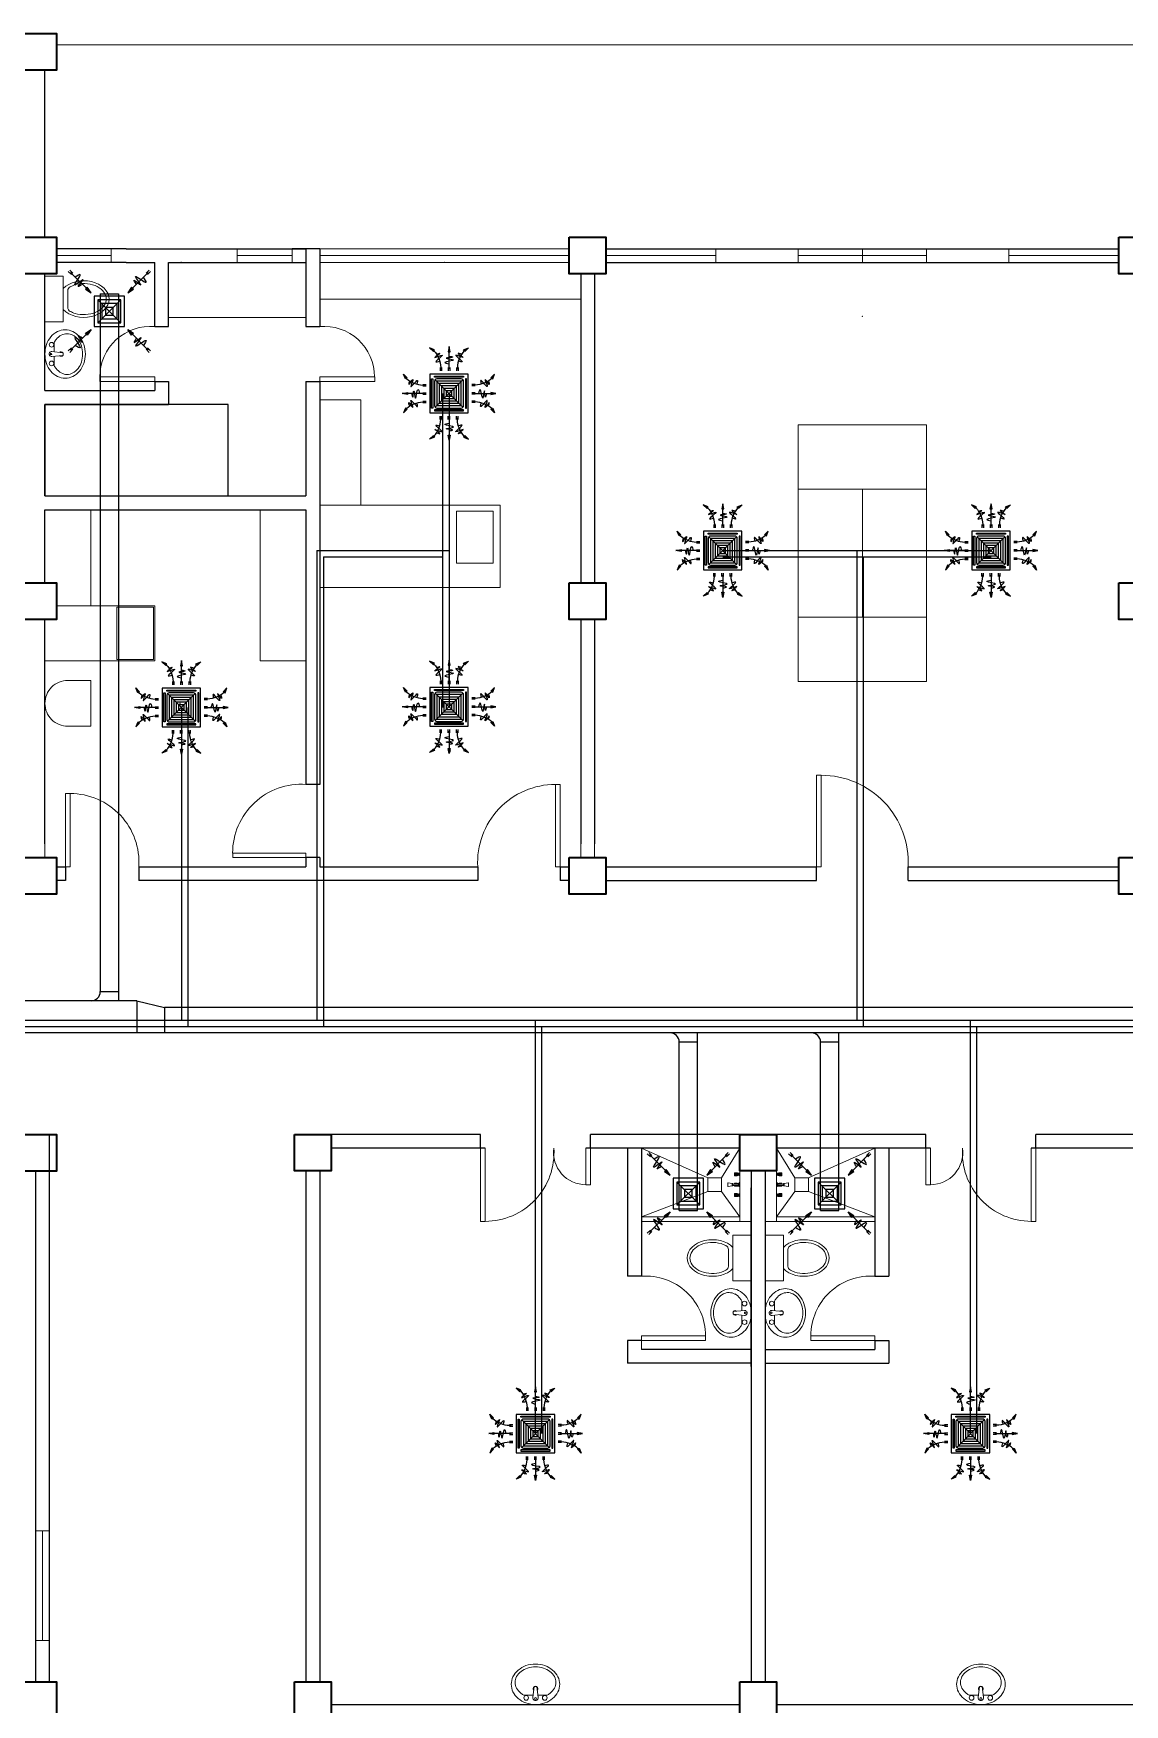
# Model space of a CAD drawing. Header units: millimetres. Extents: x 103 to 228, y 86 to 129.
# Drawn here: x 129.27 to 141.19, y 109.16 to 127.41 of the extents above; entities that cross this region are included whole.
import ezdxf

# ---------------------------------------------------------------- set-up
doc = ezdxf.new("R2010")
doc.units = ezdxf.units.MM
for name, color, linetype in [('AIR', 7, 'Continuous'), ('AIR-00', 8, 'Continuous'), ('AIR-01', 105, 'Continuous'), ('AIR-02', 2, 'Continuous'), ('AIR-03', 30, 'Continuous'), ('AIR-04', 40, 'Continuous'), ('exhaust', 130, 'Continuous'), ('fcu line', 3, 'Continuous'), ('fcu return', 240, 'Continuous')]:
    doc.layers.add(name, color=color, linetype=linetype)

# ---------------------------------------------------------------- blocks, each defined once
blk = doc.blocks.new('FCU-13000P (CASSETTE SPLIT)')
at = {"layer": 'AIR-00', "ltscale": 3}
for p, q in [((0, 0.523), (0, 1)), ((-0.193, 0.558), (-0.193, 0.487)), ((-0.162, 0.558), (-0.162, 0.487)), ((-0.016, 0.558), (-0.016, 0.487)), ((0.016, 0.558), (0.016, 0.487)), ((0.162, 0.558), (0.162, 0.487)), ((0.193, 0.558), (0.193, 0.487)), ((-0.523, 0), (-1, 0)), ((-0.558, 0.193), (-0.487, 0.193)), ((-0.558, 0.162), (-0.487, 0.162)), ((-0.558, 0.016), (-0.487, 0.016)), ((0.558, 0.193), (0.487, 0.193)), ((0.558, 0.162), (0.487, 0.162)), ((0.558, 0.016), (0.487, 0.016)), ((0.523, 0), (1, 0)), ((-0.558, -0.016), (-0.487, -0.016)), ((-0.558, -0.162), (-0.487, -0.162)), ((-0.558, -0.193), (-0.487, -0.193)), ((0.558, -0.016), (0.487, -0.016)), ((0.558, -0.162), (0.487, -0.162)), ((0.558, -0.193), (0.487, -0.193)), ((-0.193, -0.558), (-0.193, -0.487)), ((-0.162, -0.558), (-0.162, -0.487)), ((-0.016, -0.558), (-0.016, -0.487)), ((0, -0.523), (0, -1)), ((0.016, -0.558), (0.016, -0.487)), ((0.162, -0.558), (0.162, -0.487)), ((0.193, -0.558), (0.193, -0.487))]:
    blk.add_line(p, q, dxfattribs=at)
at = {"layer": 'AIR-00'}
for p, q in [((0.295, -0.295), (-0.295, 0.295)), ((0.295, 0.295), (-0.295, -0.295))]:
    blk.add_line(p, q, dxfattribs=at)
at = {"layer": 'AIR-00', "ltscale": 3}
for points in [[(-0.335, 0.895), (-0.311, 0.932), (-0.416, 0.973)], [(-0.022, 0.89), (0.022, 0.89), (0, 1)], [(0.335, 0.895), (0.311, 0.932), (0.416, 0.973)], [(-0.895, 0.335), (-0.932, 0.311), (-0.973, 0.416)], [(0.895, 0.335), (0.932, 0.311), (0.973, 0.416)], [(-0.89, 0.022), (-0.89, -0.022), (-1, 0)], [(0.89, 0.022), (0.89, -0.022), (1, 0)], [(-0.895, -0.335), (-0.932, -0.311), (-0.973, -0.416)], [(0.895, -0.335), (0.932, -0.311), (0.973, -0.416)], [(-0.335, -0.895), (-0.311, -0.932), (-0.416, -0.973)], [(-0.022, -0.89), (0.022, -0.89), (0, -1)], [(0.335, -0.895), (0.311, -0.932), (0.416, -0.973)]]:
    blk.add_lwpolyline(points, close=True, dxfattribs=at)
at = {"layer": 'AIR-00'}
for points in [[(-0.323, 0.914, -0.171809), (-0.178, 0.558), (-0.178, 0.522)], [(0.323, 0.914, 0.171809), (0.178, 0.558), (0.178, 0.522)], [(-0.914, 0.323, 0.171809), (-0.558, 0.178), (-0.522, 0.178)], [(0.914, 0.323, -0.171809), (0.558, 0.178), (0.522, 0.178)], [(-0.914, -0.323, -0.171809), (-0.558, -0.178), (-0.522, -0.178)], [(0.914, -0.323, 0.171809), (0.558, -0.178), (0.522, -0.178)], [(-0.323, -0.914, 0.171809), (-0.178, -0.558), (-0.178, -0.522)], [(0.323, -0.914, -0.171809), (0.178, -0.558), (0.178, -0.522)]]:
    blk.add_lwpolyline(points, format="xyb", dxfattribs=at)
for points in [[(-0.26, -0.26), (0.26, -0.26), (0.26, 0.26), (-0.26, 0.26)], [(-0.21, -0.21), (0.21, -0.21), (0.21, 0.21), (-0.21, 0.21)], [(-0.16, -0.16), (0.16, -0.16), (0.16, 0.16), (-0.16, 0.16)], [(-0.11, -0.11), (0.11, -0.11), (0.11, 0.11), (-0.11, 0.11)], [(-0.06, -0.06), (0.06, -0.06), (0.06, 0.06), (-0.06, 0.06)]]:
    blk.add_lwpolyline(points, close=True, dxfattribs=at)
at = {"layer": 'AIR-00', "ltscale": 3}
for points in [[(-0.268, 0.84), (-0.231, 0.852), (-0.134, 0.882), (-0.422, 0.704), (0.005, 0.903), (-0.358, 0.645), (-0.239, 0.678), (-0.199, 0.69)], [(0.268, 0.84), (0.231, 0.852), (0.134, 0.882), (0.422, 0.704), (-0.005, 0.903), (0.358, 0.645), (0.239, 0.678), (0.199, 0.69)], [(-0.84, 0.268), (-0.852, 0.231), (-0.882, 0.134), (-0.704, 0.422), (-0.903, -0.005), (-0.645, 0.358), (-0.678, 0.239), (-0.69, 0.199)], [(0.84, 0.268), (0.852, 0.231), (0.882, 0.134), (0.704, 0.422), (0.903, -0.005), (0.645, 0.358), (0.678, 0.239), (0.69, 0.199)], [(-0.84, -0.268), (-0.852, -0.231), (-0.882, -0.134), (-0.704, -0.422), (-0.903, 0.005), (-0.645, -0.358), (-0.678, -0.239), (-0.69, -0.199)], [(0.84, -0.268), (0.852, -0.231), (0.882, -0.134), (0.704, -0.422), (0.903, 0.005), (0.645, -0.358), (0.678, -0.239), (0.69, -0.199)], [(-0.268, -0.84), (-0.231, -0.852), (-0.134, -0.882), (-0.422, -0.704), (0.005, -0.903), (-0.358, -0.645), (-0.239, -0.678), (-0.199, -0.69)], [(0.268, -0.84), (0.231, -0.852), (0.134, -0.882), (0.422, -0.704), (-0.005, -0.903), (0.358, -0.645), (0.239, -0.678), (0.199, -0.69)]]:
    blk.add_open_spline(points, degree=3, knots=[0.0032834, 0.0032834, 0.0032834, 0.0032834, 0.0712567, 0.1924075, 0.3347111, 0.5062145, 0.5813292, 0.5813292, 0.5813292, 0.5813292], dxfattribs=at)
for points in [[(0, 0.8), (0.077, 0.776), (-0.058, 0.755), (0.098, 0.718), (-0.087, 0.663), (0, 0.631)], [(-0.8, 0), (-0.776, -0.077), (-0.755, 0.058), (-0.718, -0.098), (-0.663, 0.087), (-0.631, 0)], [(0.8, 0), (0.776, -0.077), (0.755, 0.058), (0.718, -0.098), (0.663, 0.087), (0.631, 0)], [(0, -0.8), (0.077, -0.776), (-0.058, -0.755), (0.098, -0.718), (-0.087, -0.663), (0, -0.631)]]:
    blk.add_spline(points, degree=3, dxfattribs=at)
for points in [[(-0.416, 0.973), (-0.335, 0.895), (-0.311, 0.932)], [(0, 1), (-0.022, 0.89), (0.022, 0.89)], [(0.416, 0.973), (0.335, 0.895), (0.311, 0.932)], [(-0.973, 0.416), (-0.895, 0.335), (-0.932, 0.311)], [(0.973, 0.416), (0.895, 0.335), (0.932, 0.311)], [(-1, 0), (-0.89, 0.022), (-0.89, -0.022)], [(1, 0), (0.89, 0.022), (0.89, -0.022)], [(-0.973, -0.416), (-0.895, -0.335), (-0.932, -0.311)], [(0.973, -0.416), (0.895, -0.335), (0.932, -0.311)], [(-0.416, -0.973), (-0.335, -0.895), (-0.311, -0.932)], [(0, -1), (-0.022, -0.89), (0.022, -0.89)], [(0.416, -0.973), (0.335, -0.895), (0.311, -0.932)]]:
    blk.add_solid(points, dxfattribs=at)
at = {"layer": 'AIR-01'}
for points in [[(-0.31, 0.372), (0.31, 0.372), (0.31, 0.348), (-0.31, 0.348)], [(-0.373, 0.31), (-0.348, 0.31), (-0.348, -0.31), (-0.373, -0.31)], [(0.372, 0.31), (0.348, 0.31), (0.348, -0.31), (0.372, -0.31)], [(-0.31, -0.373), (0.31, -0.373), (0.31, -0.348), (-0.31, -0.348)]]:
    blk.add_lwpolyline(points, close=True, dxfattribs=at)
at = {"layer": 'AIR-02'}
blk.add_lwpolyline([(-0.26, -0.31), (0.26, -0.31, 0.414214), (0.31, -0.26), (0.31, 0.26, 0.414214), (0.26, 0.31), (-0.26, 0.31, 0.414214), (-0.31, 0.26), (-0.31, -0.26, 0.414214)], format="xyb", close=True, dxfattribs=at)
at = {"layer": 'AIR-04'}
blk.add_lwpolyline([(-0.41, -0.41), (0.41, -0.41), (0.41, 0.41), (-0.41, 0.41)], close=True, dxfattribs=at)
blk = doc.blocks.new('GRILL-C-IN')
at = {"layer": 'AIR-00', "ltscale": 3}
for p, q in [((-0.623, 0.601), (-0.674, 0.651)), ((-0.601, 0.623), (-0.651, 0.674)), ((-0.637, 0.637), (-0.3, 0.3)), ((0.637, 0.637), (0.3, 0.3)), ((0.601, 0.623), (0.651, 0.674)), ((0.623, 0.601), (0.674, 0.651)), ((-0.637, -0.637), (-0.3, -0.3)), ((0.637, -0.637), (0.3, -0.3)), ((-0.623, -0.601), (-0.674, -0.651)), ((-0.601, -0.623), (-0.651, -0.674)), ((0.601, -0.623), (0.651, -0.674)), ((0.623, -0.601), (0.674, -0.651))]:
    blk.add_line(p, q, dxfattribs=at)
at = {"layer": 'AIR-00', "color": 50}
for p, q in [((-0.188, 0.187), (0.187, -0.188)), ((0.187, 0.187), (-0.188, -0.188))]:
    blk.add_line(p, q, dxfattribs=at)
at = {"layer": 'AIR-00', "ltscale": 3}
for points in [[(-0.362, 0.393), (-0.393, 0.362), (-0.3, 0.3)], [(0.393, 0.362), (0.362, 0.393), (0.3, 0.3)], [(-0.362, -0.393), (-0.393, -0.362), (-0.3, -0.3)], [(0.393, -0.362), (0.362, -0.393), (0.3, -0.3)]]:
    blk.add_lwpolyline(points, close=True, dxfattribs=at)
at = {"layer": 'AIR-00', "color": 50}
for points in [[(-0.188, -0.188), (0.187, -0.188), (0.187, 0.187), (-0.188, 0.187)], [(-0.125, -0.125), (0.125, -0.125), (0.125, 0.125), (-0.125, 0.125)], [(-0.062, -0.062), (0.062, -0.062), (0.062, 0.062), (-0.062, 0.062)]]:
    blk.add_lwpolyline(points, close=True, dxfattribs=at)
at = {"layer": 'AIR-00', "ltscale": 3}
for points in [[(-0.441, 0.441), (-0.512, 0.404), (-0.432, 0.514), (-0.568, 0.43), (-0.477, 0.6), (-0.561, 0.561)], [(0.441, 0.441), (0.404, 0.512), (0.514, 0.432), (0.43, 0.568), (0.6, 0.477), (0.561, 0.561)], [(-0.441, -0.441), (-0.512, -0.404), (-0.432, -0.514), (-0.568, -0.43), (-0.477, -0.6), (-0.561, -0.561)], [(0.441, -0.441), (0.404, -0.512), (0.514, -0.432), (0.43, -0.568), (0.6, -0.477), (0.561, -0.561)]]:
    blk.add_spline(points, degree=3, dxfattribs=at)
for points in [[(-0.3, 0.3), (-0.362, 0.393), (-0.393, 0.362)], [(0.3, 0.3), (0.393, 0.362), (0.362, 0.393)], [(-0.3, -0.3), (-0.362, -0.393), (-0.393, -0.362)], [(0.3, -0.3), (0.393, -0.362), (0.362, -0.393)]]:
    blk.add_solid(points, dxfattribs=at)
at = {"layer": 'AIR-03', "color": 6}
blk.add_lwpolyline([(-0.25, -0.25), (0.25, -0.25), (0.25, 0.25), (-0.25, 0.25)], close=True, dxfattribs=at)

msp = doc.modelspace()

# ---------------------------------------------------------------- linework, layer by layer
at = {"color": 8, "lineweight": 9}
for p, q in [((144.85, 127.283), (129.525, 127.283)), ((129.525, 125.058), (129.525, 125.058)), ((129.525, 125.058), (130.125, 125.058)), ((130.125, 125.058), (130.125, 124.908)), ((131.5, 124.908), (131.5, 125.058)), ((132.1, 125.058), (132.1, 124.908)), ((133.162, 125.058), (132.4, 125.058)), ((134.362, 125.058), (133.162, 125.058)), ((134.362, 125.058), (135.125, 125.058)), ((135.525, 125.058), (135.525, 125.058)), ((136.725, 125.058), (136.725, 124.908)), ((137.625, 124.908), (137.625, 125.058)), ((138.325, 125.058), (138.325, 124.908)), ((138.325, 125.058), (139.025, 125.058)), ((139.025, 125.058), (139.025, 124.908)), ((139.925, 125.058), (139.925, 124.908)), ((130.125, 124.983), (129.525, 124.985)), ((131.5, 124.983), (132.1, 124.983)), ((132.1, 124.908), (131.5, 124.908)), ((135.125, 124.985), (132.4, 124.985)), ((133.162, 124.908), (132.4, 124.908)), ((134.362, 124.908), (133.162, 124.908)), ((134.362, 124.908), (135.125, 124.908)), ((136.725, 124.983), (135.525, 124.985)), ((139.025, 124.983), (137.625, 124.983)), ((138.325, 124.908), (137.625, 124.908)), ((139.925, 124.983), (141.125, 124.983)), ((129.6, 124.758), (129.4, 124.758)), ((129.4, 124.758), (129.4, 124.258)), ((129.6, 124.258), (129.6, 124.758)), ((129.65, 124.417), (129.65, 124.598)), ((132.25, 124.308), (130.75, 124.308)), ((129.4, 124.258), (129.6, 124.258)), ((129.597, 123.922), (129.476, 123.936)), ((129.597, 123.893), (129.476, 123.88)), ((129.525, 121.158), (130.6, 121.158)), ((129.4, 118.558), (129.4, 118.41)), ((135.25, 118.41), (135.25, 118.558)), ((135.4, 118.41), (135.4, 118.558)), ((129.525, 118.308), (129.525, 118.308)), ((135.525, 118.308), (135.525, 118.308)), ((129.525, 118.158), (129.525, 118.158)), ((135.525, 118.158), (135.525, 118.158)), ((136.987, 115.236), (135.912, 115.236)), ((136.987, 115.236), (136.987, 114.436)), ((137.387, 115.236), (137.387, 114.436)), ((136.855, 114.817), (136.855, 114.856)), ((136.902, 114.849), (136.86, 114.857)), ((136.902, 114.824), (136.86, 114.815)), ((136.909, 114.849), (136.902, 114.849)), ((136.902, 114.849), (136.902, 114.824)), ((136.902, 114.849), (136.902, 114.824)), ((136.902, 114.824), (136.909, 114.824)), ((136.909, 114.824), (136.909, 114.849)), ((136.909, 114.844), (136.972, 114.844)), ((136.972, 114.829), (136.909, 114.829)), ((136.928, 114.963), (136.928, 114.937)), ((136.928, 114.963), (136.93, 114.963)), ((136.928, 114.937), (136.93, 114.937)), ((136.928, 114.849), (136.928, 114.844)), ((136.928, 114.849), (136.93, 114.849)), ((136.928, 114.829), (136.928, 114.823)), ((136.928, 114.823), (136.93, 114.823)), ((136.93, 114.963), (136.932, 114.967)), ((136.93, 114.963), (136.93, 114.937)), ((136.93, 114.937), (136.932, 114.933)), ((136.93, 114.849), (136.932, 114.853)), ((136.93, 114.849), (136.93, 114.844)), ((136.93, 114.829), (136.93, 114.823)), ((136.93, 114.823), (136.932, 114.82)), ((136.932, 114.967), (136.932, 114.933)), ((136.932, 114.967), (136.954, 114.967)), ((136.932, 114.933), (136.954, 114.933)), ((136.932, 114.853), (136.932, 114.844)), ((136.932, 114.853), (136.954, 114.853)), ((136.932, 114.829), (136.932, 114.82)), ((136.932, 114.82), (136.954, 114.82)), ((136.94, 114.956), (136.953, 114.956)), ((136.94, 114.944), (136.953, 114.944)), ((136.941, 114.963), (136.953, 114.963)), ((136.941, 114.937), (136.953, 114.937)), ((136.941, 114.849), (136.953, 114.849)), ((136.941, 114.823), (136.953, 114.823)), ((136.954, 114.967), (136.958, 114.964)), ((136.954, 114.963), (136.954, 114.956)), ((136.954, 114.937), (136.954, 114.944)), ((136.954, 114.933), (136.958, 114.935)), ((136.954, 114.853), (136.958, 114.851)), ((136.954, 114.85), (136.954, 114.844)), ((136.954, 114.823), (136.954, 114.829)), ((136.954, 114.82), (136.958, 114.822)), ((136.96, 114.964), (136.965, 114.964)), ((136.96, 114.936), (136.965, 114.936)), ((136.96, 114.85), (136.965, 114.85)), ((136.96, 114.822), (136.965, 114.822)), ((136.965, 114.964), (136.968, 114.963)), ((136.965, 114.964), (136.965, 114.936)), ((136.965, 114.936), (136.968, 114.937)), ((136.965, 114.85), (136.965, 114.844)), ((136.965, 114.85), (136.968, 114.85)), ((136.965, 114.829), (136.965, 114.822)), ((136.965, 114.822), (136.968, 114.823)), ((136.968, 114.963), (136.968, 114.937)), ((136.979, 114.961), (136.968, 114.961)), ((136.979, 114.939), (136.968, 114.939)), ((136.968, 114.85), (136.968, 114.844)), ((136.972, 114.848), (136.968, 114.848)), ((136.968, 114.829), (136.968, 114.823)), ((136.972, 114.825), (136.968, 114.825)), ((136.972, 114.819), (136.972, 114.854)), ((136.972, 114.854), (136.981, 114.854)), ((136.972, 114.844), (136.972, 114.829)), ((136.981, 114.819), (136.972, 114.819)), ((136.986, 114.967), (136.979, 114.964)), ((136.979, 114.964), (136.979, 114.936)), ((136.986, 114.933), (136.979, 114.936)), ((136.981, 114.854), (136.987, 114.865)), ((136.981, 114.819), (136.981, 114.854)), ((136.981, 114.854), (136.981, 114.819)), ((136.987, 114.807), (136.981, 114.819)), ((136.986, 114.967), (136.986, 114.933)), ((136.986, 114.967), (136.987, 114.967)), ((136.986, 114.933), (136.987, 114.933)), ((136.987, 114.967), (136.987, 114.933)), ((136.987, 114.865), (136.987, 114.807)), ((137.387, 114.967), (137.387, 114.933)), ((137.388, 114.967), (137.387, 114.967)), ((137.388, 114.933), (137.387, 114.933)), ((137.393, 114.854), (137.387, 114.865)), ((137.387, 114.865), (137.387, 114.807)), ((137.387, 114.807), (137.393, 114.819)), ((137.388, 114.967), (137.388, 114.933)), ((137.388, 114.967), (137.395, 114.964)), ((137.388, 114.933), (137.395, 114.936)), ((137.393, 114.819), (137.393, 114.854)), ((137.402, 114.854), (137.393, 114.854)), ((137.393, 114.854), (137.393, 114.819)), ((137.393, 114.819), (137.402, 114.819)), ((137.395, 114.964), (137.395, 114.936)), ((137.395, 114.961), (137.406, 114.961)), ((137.395, 114.939), (137.406, 114.939)), ((137.402, 114.819), (137.402, 114.854)), ((137.402, 114.848), (137.406, 114.848)), ((137.465, 114.844), (137.402, 114.844)), ((137.402, 114.844), (137.402, 114.829)), ((137.402, 114.829), (137.465, 114.829)), ((137.402, 114.825), (137.406, 114.825)), ((137.409, 114.964), (137.406, 114.963)), ((137.406, 114.963), (137.406, 114.937)), ((137.409, 114.936), (137.406, 114.937)), ((137.406, 114.85), (137.406, 114.844)), ((137.409, 114.85), (137.406, 114.85)), ((137.406, 114.829), (137.406, 114.823)), ((137.409, 114.822), (137.406, 114.823)), ((137.409, 114.964), (137.409, 114.936)), ((137.414, 114.964), (137.409, 114.964)), ((137.414, 114.936), (137.409, 114.936)), ((137.409, 114.85), (137.409, 114.844)), ((137.414, 114.85), (137.409, 114.85)), ((137.409, 114.829), (137.409, 114.822)), ((137.414, 114.822), (137.409, 114.822)), ((137.42, 114.967), (137.416, 114.964)), ((137.42, 114.933), (137.416, 114.935)), ((137.42, 114.853), (137.416, 114.851)), ((137.42, 114.82), (137.416, 114.822)), ((137.442, 114.967), (137.42, 114.967)), ((137.42, 114.963), (137.42, 114.956)), ((137.42, 114.937), (137.42, 114.944)), ((137.442, 114.933), (137.42, 114.933)), ((137.442, 114.853), (137.42, 114.853)), ((137.42, 114.85), (137.42, 114.844)), ((137.42, 114.823), (137.42, 114.829)), ((137.442, 114.82), (137.42, 114.82)), ((137.433, 114.963), (137.421, 114.963)), ((137.434, 114.956), (137.421, 114.956)), ((137.434, 114.944), (137.421, 114.944)), ((137.433, 114.937), (137.421, 114.937)), ((137.433, 114.849), (137.421, 114.849)), ((137.433, 114.823), (137.421, 114.823)), ((137.442, 114.967), (137.442, 114.933)), ((137.444, 114.963), (137.442, 114.967)), ((137.444, 114.937), (137.442, 114.933)), ((137.442, 114.853), (137.442, 114.844)), ((137.444, 114.849), (137.442, 114.853)), ((137.442, 114.829), (137.442, 114.82)), ((137.444, 114.823), (137.442, 114.82)), ((137.444, 114.963), (137.444, 114.937)), ((137.446, 114.963), (137.444, 114.963)), ((137.446, 114.937), (137.444, 114.937)), ((137.444, 114.849), (137.444, 114.844)), ((137.446, 114.849), (137.444, 114.849)), ((137.444, 114.829), (137.444, 114.823)), ((137.446, 114.823), (137.444, 114.823)), ((137.446, 114.963), (137.446, 114.937)), ((137.446, 114.849), (137.446, 114.844)), ((137.446, 114.829), (137.446, 114.823)), ((137.465, 114.849), (137.472, 114.849)), ((137.465, 114.824), (137.465, 114.849)), ((137.472, 114.824), (137.465, 114.824)), ((137.472, 114.849), (137.514, 114.857)), ((137.472, 114.849), (137.472, 114.824)), ((137.472, 114.849), (137.472, 114.824)), ((137.472, 114.824), (137.514, 114.815)), ((137.519, 114.817), (137.519, 114.856)), ((136.928, 114.736), (136.93, 114.736)), ((136.928, 114.736), (136.928, 114.71)), ((136.928, 114.71), (136.93, 114.71)), ((136.93, 114.736), (136.932, 114.739)), ((136.93, 114.736), (136.93, 114.71)), ((136.93, 114.71), (136.932, 114.706)), ((136.932, 114.739), (136.954, 114.739)), ((136.932, 114.739), (136.932, 114.706)), ((136.932, 114.706), (136.954, 114.706)), ((136.94, 114.729), (136.953, 114.729)), ((136.94, 114.717), (136.953, 114.717)), ((136.941, 114.736), (136.953, 114.736)), ((136.941, 114.71), (136.953, 114.71)), ((136.954, 114.739), (136.958, 114.737)), ((136.954, 114.736), (136.954, 114.729)), ((136.954, 114.709), (136.954, 114.717)), ((136.954, 114.706), (136.958, 114.708)), ((136.96, 114.737), (136.965, 114.737)), ((136.96, 114.709), (136.965, 114.709)), ((136.965, 114.737), (136.965, 114.709)), ((136.965, 114.737), (136.968, 114.736)), ((136.965, 114.709), (136.968, 114.709)), ((136.968, 114.736), (136.968, 114.709)), ((136.979, 114.734), (136.968, 114.734)), ((136.979, 114.711), (136.968, 114.711)), ((136.986, 114.74), (136.979, 114.736)), ((136.979, 114.736), (136.979, 114.709)), ((136.986, 114.706), (136.979, 114.709)), ((136.986, 114.74), (136.987, 114.74)), ((136.986, 114.74), (136.986, 114.706)), ((136.986, 114.706), (136.987, 114.706)), ((136.987, 114.74), (136.987, 114.706)), ((137.388, 114.74), (137.387, 114.74)), ((137.387, 114.74), (137.387, 114.706)), ((137.388, 114.706), (137.387, 114.706)), ((137.388, 114.74), (137.395, 114.736)), ((137.388, 114.74), (137.388, 114.706)), ((137.388, 114.706), (137.395, 114.709)), ((137.395, 114.736), (137.395, 114.709)), ((137.395, 114.734), (137.406, 114.734)), ((137.395, 114.711), (137.406, 114.711)), ((137.409, 114.737), (137.406, 114.736)), ((137.406, 114.736), (137.406, 114.709)), ((137.409, 114.709), (137.406, 114.709)), ((137.414, 114.737), (137.409, 114.737)), ((137.409, 114.737), (137.409, 114.709)), ((137.414, 114.709), (137.409, 114.709)), ((137.42, 114.739), (137.416, 114.737)), ((137.42, 114.706), (137.416, 114.708)), ((137.442, 114.739), (137.42, 114.739)), ((137.42, 114.736), (137.42, 114.729)), ((137.42, 114.709), (137.42, 114.717)), ((137.442, 114.706), (137.42, 114.706)), ((137.433, 114.736), (137.421, 114.736)), ((137.434, 114.729), (137.421, 114.729)), ((137.434, 114.717), (137.421, 114.717)), ((137.433, 114.71), (137.421, 114.71)), ((137.444, 114.736), (137.442, 114.739)), ((137.442, 114.739), (137.442, 114.706)), ((137.444, 114.71), (137.442, 114.706)), ((137.446, 114.736), (137.444, 114.736)), ((137.444, 114.736), (137.444, 114.71)), ((137.446, 114.71), (137.444, 114.71)), ((137.446, 114.736), (137.446, 114.71)), ((137.112, 114.286), (136.912, 114.286)), ((136.912, 114.286), (136.912, 113.786)), ((137.112, 113.786), (137.112, 114.286)), ((137.262, 114.286), (137.462, 114.286)), ((137.262, 113.786), (137.262, 114.286)), ((137.462, 114.286), (137.462, 113.786)), ((136.862, 114.127), (136.862, 113.946)), ((137.512, 114.127), (137.512, 113.946)), ((136.912, 113.786), (137.112, 113.786)), ((137.462, 113.786), (137.262, 113.786)), ((137.01, 113.461), (137.01, 113.563)), ((137.364, 113.461), (137.364, 113.563)), ((136.914, 113.451), (137.036, 113.464)), ((136.914, 113.422), (137.036, 113.408)), ((137.46, 113.451), (137.338, 113.464)), ((137.46, 113.422), (137.338, 113.408)), ((134.741, 109.357), (134.728, 109.235)), ((134.77, 109.357), (134.784, 109.235)), ((139.604, 109.357), (139.59, 109.235)), ((139.633, 109.357), (139.646, 109.235))]:
    msp.add_line(p, q, dxfattribs=at)
at = {"color": 8, "lineweight": 25}
for p, q in [((129.4, 125.185), (129.4, 127.009)), ((130.287, 125.058), (129.525, 125.058)), ((130.287, 125.058), (131.487, 125.058)), ((131.487, 125.058), (132.25, 125.058)), ((132.25, 125.058), (132.1, 125.058)), ((132.25, 125.058), (132.25, 124.208)), ((132.4, 125.058), (132.25, 125.058)), ((132.4, 125.058), (132.4, 124.208)), ((135.525, 125.058), (141.125, 125.058)), ((130.287, 124.908), (129.525, 124.908)), ((130.287, 124.908), (130.6, 124.908)), ((130.75, 124.908), (131.487, 124.908)), ((131.487, 124.908), (132.25, 124.908)), ((135.525, 124.908), (141.125, 124.908)), ((129.4, 123.508), (129.4, 124.785)), ((135.25, 124.785), (135.25, 121.41)), ((135.4, 124.785), (135.4, 121.41)), ((132.25, 124.208), (132.4, 124.208)), ((132.25, 123.608), (132.25, 122.358)), ((132.25, 123.608), (132.4, 123.608)), ((132.4, 123.608), (132.4, 119.208)), ((129.4, 122.358), (129.4, 123.358)), ((129.4, 122.358), (132.25, 122.358)), ((129.4, 121.41), (129.4, 122.208)), ((129.4, 122.208), (132.25, 122.208)), ((132.25, 122.208), (132.25, 119.208)), ((129.4, 118.558), (129.4, 121.01)), ((135.25, 121.01), (135.25, 118.558)), ((135.4, 121.01), (135.4, 118.558)), ((132.4, 119.208), (132.25, 119.208)), ((129.525, 118.308), (129.625, 118.308)), ((129.625, 118.308), (129.625, 118.158)), ((130.425, 118.308), (132.25, 118.308)), ((130.425, 118.308), (130.425, 118.158)), ((132.25, 118.408), (132.25, 118.308)), ((132.4, 118.408), (132.25, 118.408)), ((132.4, 118.408), (132.4, 118.308)), ((132.4, 118.308), (134.125, 118.308)), ((134.125, 118.308), (134.125, 118.158)), ((135.025, 118.308), (135.125, 118.308)), ((135.025, 118.308), (135.025, 118.158)), ((135.525, 118.308), (137.825, 118.308)), ((137.825, 118.158), (137.825, 118.308)), ((138.825, 118.308), (141.125, 118.308)), ((138.825, 118.158), (138.825, 118.308)), ((129.625, 118.158), (129.525, 118.158)), ((134.125, 118.158), (130.425, 118.158)), ((135.125, 118.158), (135.025, 118.158)), ((135.525, 118.158), (137.825, 118.158)), ((138.825, 118.158), (141.125, 118.158)), ((134.156, 115.386), (132.525, 115.386)), ((134.156, 115.236), (134.156, 115.386)), ((139.018, 115.386), (135.356, 115.386)), ((135.356, 115.236), (135.356, 115.386)), ((139.018, 115.236), (139.018, 115.386)), ((141.85, 115.386), (140.218, 115.386)), ((140.218, 115.236), (140.218, 115.386)), ((134.206, 115.236), (132.525, 115.236)), ((136.987, 115.236), (135.306, 115.236)), ((139.068, 115.236), (137.387, 115.236)), ((141.85, 115.236), (140.168, 115.236)), ((132.25, 114.986), (132.25, 109.409)), ((132.4, 114.986), (132.4, 109.409)), ((137.112, 114.986), (137.112, 109.409)), ((137.262, 114.986), (137.262, 109.409)), ((137.112, 112.851), (137.112, 114.801)), ((132.525, 109.159), (136.987, 109.159)), ((137.387, 109.159), (141.85, 109.159))]:
    msp.add_line(p, q, dxfattribs=at)
at = {"color": 8, "lineweight": 25, "ltscale": 0.4}
for p, q in [((130.6, 124.208), (130.6, 124.908)), ((130.75, 124.208), (130.75, 124.908)), ((130.6, 124.208), (130.75, 124.208)), ((130.6, 123.608), (130.75, 123.608)), ((130.6, 123.608), (130.6, 123.508)), ((130.75, 123.608), (130.75, 123.358)), ((129.4, 123.508), (130.6, 123.508)), ((129.4, 123.508), (130.6, 123.508)), ((129.4, 123.358), (130.75, 123.358))]:
    msp.add_line(p, q, dxfattribs=at)
at = {"color": 8, "lineweight": 9, "ltscale": 0.4}
for p, q in [((135.25, 124.508), (132.4, 124.508)), ((131.75, 122.208), (131.75, 120.558)), ((131.75, 120.558), (132.25, 120.558))]:
    msp.add_line(p, q, dxfattribs=at)
at = {"color": 8, "linetype": 'ByBlock', "lineweight": 25}
for p, q in [((129.45, 109.409), (129.45, 115.384)), ((129.3, 109.407), (129.3, 114.984))]:
    msp.add_line(p, q, dxfattribs=at)
at = {"color": 8, "lineweight": 25, "ltscale": 0.3}
for p, q in [((135.762, 115.236), (135.762, 113.836)), ((135.912, 115.236), (135.912, 113.836)), ((138.462, 115.236), (138.462, 113.836)), ((138.612, 115.236), (138.612, 113.836)), ((135.912, 113.836), (135.762, 113.836)), ((138.462, 113.836), (138.612, 113.836)), ((135.762, 113.136), (135.762, 112.886)), ((135.912, 113.136), (135.762, 113.136)), ((137.112, 113.036), (135.912, 113.036)), ((137.262, 113.036), (138.462, 113.036)), ((138.462, 113.136), (138.462, 113.036)), ((138.462, 113.136), (138.612, 113.136)), ((138.612, 113.136), (138.612, 112.886)), ((137.112, 112.886), (135.762, 112.886)), ((137.262, 112.886), (138.612, 112.886))]:
    msp.add_line(p, q, dxfattribs=at)
at = {"color": 8, "lineweight": 9, "ltscale": 0.3}
for p, q in [((136.637, 114.911), (135.912, 115.236)), ((136.787, 114.911), (136.987, 115.236)), ((137.587, 114.911), (137.387, 115.236)), ((137.737, 114.911), (138.462, 115.236)), ((136.637, 114.761), (135.912, 114.486)), ((136.787, 114.761), (136.987, 114.486)), ((137.587, 114.761), (137.387, 114.486)), ((137.737, 114.761), (138.462, 114.486))]:
    msp.add_line(p, q, dxfattribs=at)
at = {"color": 8, "lineweight": 13, "ltscale": 0.3}
msp.add_line((135.912, 113.136), (135.912, 113.036), dxfattribs=at)
at = {"color": 8, "linetype": 'ByBlock', "lineweight": 9}
for p, q in [((129.45, 111.057), (129.3, 111.057)), ((129.375, 111.057), (129.375, 109.857)), ((129.45, 109.857), (129.45, 111.057)), ((129.3, 109.857), (129.45, 109.857))]:
    msp.add_line(p, q, dxfattribs=at)
at = {"color": 8, "lineweight": 35}
for points in [[(129.125, 127.409), (129.525, 127.409), (129.525, 127.009), (129.125, 127.009)], [(129.125, 125.185), (129.525, 125.185), (129.525, 124.785), (129.125, 124.785)], [(135.125, 125.185), (135.525, 125.185), (135.525, 124.785), (135.125, 124.785)], [(141.125, 125.185), (141.525, 125.185), (141.525, 124.785), (141.125, 124.785)], [(129.125, 121.41), (129.525, 121.41), (129.525, 121.01), (129.125, 121.01)], [(135.125, 121.41), (135.525, 121.41), (135.525, 121.01), (135.125, 121.01)], [(141.125, 121.41), (141.525, 121.41), (141.525, 121.01), (141.125, 121.01)], [(129.125, 118.41), (129.525, 118.41), (129.525, 118.01), (129.125, 118.01)], [(135.125, 118.41), (135.525, 118.41), (135.525, 118.01), (135.125, 118.01)], [(141.125, 118.41), (141.525, 118.41), (141.525, 118.01), (141.125, 118.01)], [(132.125, 115.386), (132.525, 115.386), (132.525, 114.986), (132.125, 114.986)], [(136.987, 115.386), (137.387, 115.386), (137.387, 114.986), (136.987, 114.986)], [(132.125, 109.409), (132.525, 109.409), (132.525, 109.009), (132.125, 109.009)], [(136.987, 109.409), (137.387, 109.409), (137.387, 109.009), (136.987, 109.009)]]:
    msp.add_lwpolyline(points, close=True, dxfattribs=at)
at = {"color": 8, "lineweight": 9}
for points in [[(129.525, 125.058), (130.125, 125.058), (130.125, 124.908), (129.525, 124.908)], [(131.5, 125.058), (132.1, 125.058), (132.1, 124.908), (131.5, 124.908)], [(135.525, 125.058), (136.725, 125.058), (136.725, 124.908), (135.525, 124.908)], [(137.625, 125.058), (139.025, 125.058), (139.025, 124.908), (137.625, 124.908)], [(139.925, 125.058), (141.125, 125.058), (141.125, 124.908), (139.925, 124.908)], [(139.025, 122.433), (139.025, 123.133), (137.625, 123.133), (137.625, 122.433)], [(138.325, 122.433), (137.625, 122.433), (137.625, 121.033), (138.325, 121.033)], [(138.325, 122.433), (139.025, 122.433), (139.025, 121.033), (138.325, 121.033)], [(139.025, 121.033), (139.025, 120.333), (137.625, 120.333), (137.625, 121.033)]]:
    msp.add_lwpolyline(points, close=True, dxfattribs=at)
for points in [[(129.621, 123.643, 0.11576), (129.703, 123.662, 0.104047), (129.777, 123.721, 0.090875), (129.824, 123.805, 0.083344), (129.842, 123.908, 0.083344), (129.824, 124.011, 0.090875), (129.777, 124.095, 0.104047), (129.703, 124.154, 0.11576), (129.621, 124.173, 0.11576), (129.538, 124.154, 0.104047), (129.464, 124.095, 0.090875), (129.417, 124.011, 0.083344), (129.4, 123.908, 0.083344), (129.417, 123.805, 0.090875), (129.464, 123.721, 0.104047), (129.538, 123.662, 0.11576)], [(136.891, 113.701, 0.11576), (136.809, 113.682, 0.104047), (136.735, 113.624, 0.090875), (136.687, 113.54, 0.083344), (136.67, 113.436, 0.083344), (136.687, 113.333, 0.090875), (136.735, 113.249, 0.104047), (136.809, 113.191, 0.11576), (136.891, 113.171, 0.11576), (136.973, 113.191, 0.104047), (137.047, 113.249, 0.090875), (137.095, 113.333, 0.083344), (137.112, 113.436, 0.083344), (137.095, 113.54, 0.090875), (137.047, 113.624, 0.104047), (136.973, 113.682, 0.11576)], [(137.483, 113.701, -0.11576), (137.565, 113.682, -0.104047), (137.639, 113.624, -0.090875), (137.687, 113.54, -0.083344), (137.704, 113.436, -0.083344), (137.687, 113.333, -0.090875), (137.639, 113.249, -0.104047), (137.565, 113.191, -0.11576), (137.483, 113.171, -0.11576), (137.401, 113.191, -0.104047), (137.327, 113.249, -0.090875), (137.279, 113.333, -0.083344), (137.262, 113.436, -0.083344), (137.279, 113.54, -0.090875), (137.327, 113.624, -0.104047), (137.401, 113.682, -0.11576)], [(135.021, 109.38, 0.11576), (135.001, 109.463, 0.104047), (134.943, 109.536, 0.090875), (134.859, 109.584, 0.083344), (134.756, 109.601, 0.083344), (134.652, 109.584, 0.090875), (134.568, 109.536, 0.104047), (134.51, 109.463, 0.11576), (134.491, 109.38, 0.11576), (134.51, 109.298, 0.104047), (134.568, 109.224, 0.090875), (134.652, 109.177, 0.083344), (134.756, 109.159, 0.083344), (134.859, 109.177, 0.090875), (134.943, 109.224, 0.104047), (135.001, 109.298, 0.11576)], [(139.883, 109.38, 0.11576), (139.864, 109.463, 0.104047), (139.806, 109.536, 0.090875), (139.722, 109.584, 0.083344), (139.618, 109.601, 0.083344), (139.515, 109.584, 0.090875), (139.431, 109.536, 0.104047), (139.373, 109.463, 0.11576), (139.353, 109.38, 0.11576), (139.373, 109.298, 0.104047), (139.431, 109.224, 0.090875), (139.515, 109.177, 0.083344), (139.618, 109.159, 0.083344), (139.722, 109.177, 0.090875), (139.806, 109.224, 0.104047), (139.864, 109.298, 0.11576)]]:
    msp.add_lwpolyline(points, format="xyb", close=True, dxfattribs=at)
for points in [[(129.642, 123.685, 0.124838), (129.704, 123.701, 0.105788), (129.762, 123.751, 0.086697), (129.798, 123.82, 0.076776), (129.812, 123.908, 0.076776), (129.798, 123.996, 0.086697), (129.762, 124.065, 0.105788), (129.704, 124.115, 0.124838), (129.642, 124.13, 0.124838), (129.579, 124.115, 0.105788), (129.521, 124.065, 0.040067), (129.502, 124.035), (129.502, 123.932, 0.040067)], [(129.502, 123.884), (129.502, 123.781, 0.040067), (129.521, 123.751, 0.105788), (129.579, 123.701, 0.124838), (129.642, 123.685, 0.124838)], [(136.87, 113.659, 0.124838), (136.807, 113.643, 0.105788), (136.75, 113.594, 0.086697), (136.714, 113.524, 0.076776), (136.7, 113.436, 0.076776), (136.714, 113.349, 0.086697), (136.75, 113.279, 0.105788), (136.807, 113.23, 0.124838), (136.87, 113.214, 0.124838), (136.933, 113.23, 0.105788), (136.99, 113.279, 0.040067), (137.01, 113.31), (137.01, 113.412, 0.040067)], [(137.504, 113.659, -0.124838), (137.567, 113.643, -0.105788), (137.624, 113.594, -0.086697), (137.66, 113.524, -0.076776), (137.674, 113.436, -0.076776), (137.66, 113.349, -0.086697), (137.624, 113.279, -0.105788), (137.567, 113.23, -0.124838), (137.504, 113.214, -0.124838), (137.441, 113.23, -0.105788), (137.384, 113.279, -0.040067), (137.364, 113.31), (137.364, 113.412, -0.040067)], [(134.978, 109.401, 0.124838), (134.962, 109.464, 0.105788), (134.913, 109.521, 0.086697), (134.843, 109.558, 0.076776), (134.756, 109.571, 0.076776), (134.668, 109.558, 0.086697), (134.598, 109.521, 0.105788), (134.549, 109.464, 0.124838), (134.533, 109.401, 0.124838), (134.549, 109.339, 0.105788), (134.598, 109.281, 0.040067), (134.629, 109.261), (134.731, 109.261, 0.040067)], [(139.841, 109.401, 0.124838), (139.825, 109.464, 0.105788), (139.776, 109.521, 0.086697), (139.706, 109.558, 0.076776), (139.618, 109.571, 0.076776), (139.531, 109.558, 0.086697), (139.461, 109.521, 0.105788), (139.412, 109.464, 0.124838), (139.396, 109.401, 0.124838), (139.412, 109.339, 0.105788), (139.461, 109.281, 0.040067), (139.492, 109.261), (139.594, 109.261, 0.040067)], [(134.78, 109.261), (134.882, 109.261, 0.040067), (134.913, 109.281, 0.105788), (134.962, 109.339, 0.124838), (134.978, 109.401, 0.124838)], [(139.643, 109.261), (139.745, 109.261, 0.040067), (139.776, 109.281, 0.105788), (139.825, 109.339, 0.124838), (139.841, 109.401, 0.124838)]]:
    msp.add_lwpolyline(points, format="xyb", dxfattribs=at)
at = {"color": 8, "lineweight": 13, "ltscale": 0.03}
for points in [[(130.6, 123.608), (130.6, 123.658), (130, 123.658), (130, 123.608)], [(132.4, 123.608), (132.4, 123.658), (133, 123.658), (133, 123.608)], [(135.025, 118.308), (134.975, 118.308), (134.975, 119.208), (135.025, 119.208)], [(129.625, 118.308), (129.675, 118.308), (129.675, 119.108), (129.625, 119.108)], [(132.25, 118.408), (132.25, 118.458), (131.45, 118.458), (131.45, 118.408)], [(134.206, 115.236), (134.156, 115.236), (134.156, 114.436), (134.206, 114.436)], [(135.356, 115.236), (135.306, 115.236), (135.306, 114.836), (135.356, 114.836)], [(139.018, 115.236), (139.068, 115.236), (139.068, 114.836), (139.018, 114.836)], [(140.168, 115.236), (140.218, 115.236), (140.218, 114.436), (140.168, 114.436)], [(135.912, 113.136), (135.912, 113.186), (136.612, 113.186), (136.612, 113.136)], [(138.462, 113.136), (138.462, 113.186), (137.762, 113.186), (137.762, 113.136)]]:
    msp.add_lwpolyline(points, close=True, dxfattribs=at)
at = {"color": 8, "lineweight": 9, "ltscale": 0.3}
for points in [[(132.4, 122.258), (132.4, 123.408), (132.85, 123.408), (132.85, 122.258)], [(134.37, 121.358), (132.4, 121.358), (132.4, 122.258), (134.37, 122.258)], [(133.895, 121.623), (134.295, 121.623), (134.295, 122.193), (133.895, 122.193)], [(130.585, 121.143), (130.185, 121.143), (130.185, 120.573), (130.585, 120.573)]]:
    msp.add_lwpolyline(points, close=True, dxfattribs=at)
at = {"color": 8, "lineweight": 25, "ltscale": 0.1}
msp.add_lwpolyline([(131.4, 123.358), (129.4, 123.358), (129.4, 122.358), (131.4, 122.358)], close=True, dxfattribs=at)
at = {"color": 8, "lineweight": 9}
for points in [[(129.4, 121.41), (129.4, 122.208), (129.9, 122.208), (129.9, 121.158), (129.525, 121.158)], [(129.4, 121.01), (129.4, 120.558), (130.6, 120.558), (130.6, 121.158), (129.525, 121.158)]]:
    msp.add_lwpolyline(points, dxfattribs=at)
at = {"color": 8, "lineweight": 9, "ltscale": 0.6}
msp.add_lwpolyline([(129.65, 120.343), (129.9, 120.343), (129.9, 119.843), (129.65, 119.843, -0.414214), (129.4, 120.093, -0.414214)], format="xyb", close=True, dxfattribs=at)
at = {"color": 8, "lineweight": 13}
msp.add_lwpolyline([(137.825, 118.308), (137.875, 118.308), (137.875, 119.308), (137.825, 119.308)], close=True, dxfattribs=at)
at = {"color": 8, "linetype": 'ByBlock', "lineweight": 35}
for points in [[(129.125, 115.384), (129.525, 115.384), (129.525, 114.984), (129.125, 114.984)], [(129.125, 109.409), (129.525, 109.409), (129.525, 109.009), (129.125, 109.009)]]:
    msp.add_lwpolyline(points, close=True, dxfattribs=at)
at = {"color": 8, "lineweight": 9, "ltscale": 0.03}
for points in [[(136.787, 114.761), (136.787, 114.911), (136.637, 114.911), (136.637, 114.761)], [(137.587, 114.761), (137.587, 114.911), (137.737, 114.911), (137.737, 114.761)]]:
    msp.add_lwpolyline(points, close=True, dxfattribs=at)
at = {"color": 8, "lineweight": 9, "ltscale": 0.3}
for points in [[(136.987, 114.486), (135.912, 114.486), (135.912, 114.436), (137.112, 114.436), (137.112, 114.436)], [(137.387, 114.486), (138.462, 114.486), (138.462, 114.436), (137.262, 114.436), (137.262, 114.436)]]:
    msp.add_lwpolyline(points, dxfattribs=at)
at = {"color": 8, "lineweight": 9}
for centre, radius in [((129.473, 124.01), 0.0255), ((129.473, 123.806), 0.0255), ((129.466, 123.908), 0.0095), ((137.039, 113.538), 0.0255), ((137.335, 113.538), 0.0255), ((137.039, 113.335), 0.0255), ((137.046, 113.436), 0.0095), ((137.335, 113.335), 0.0255), ((137.329, 113.436), 0.0095), ((134.654, 109.232), 0.0255), ((134.756, 109.226), 0.0095), ((134.857, 109.232), 0.0255), ((139.517, 109.232), 0.0255), ((139.618, 109.226), 0.0095), ((139.72, 109.232), 0.0255)]:
    msp.add_circle(centre, radius, dxfattribs=at)
for centre, radius, start, end in [((129.7, 124.598), 0.05, 118.0084, 180), ((129.7, 124.417), 0.05, 180, 241.8499), ((129.473, 123.908), 0.028, 83.7545, 276.2455), ((129.574, 123.908), 0.025, 36.3068, 131.2022), ((129.504, 123.908), 0.0948, 351.2026, 8.7974), ((129.574, 123.908), 0.025, 228.7978, 323.6932), ((129.574, 123.908), 0.025, 341.3793, 18.6207), ((136.812, 114.127), 0.05, 0, 61.8499), ((137.562, 114.127), 0.05, 118.1501, 180), ((136.812, 113.946), 0.05, 298.0084, 360), ((137.562, 113.946), 0.05, 180, 241.9916), ((136.87, 113.527), 0.131, 61.5364, 90), ((136.846, 113.484), 0.181, 37.3815, 61.5364), ((136.809, 113.455), 0.228, 28.2037, 37.3815), ((137.565, 113.455), 0.228, 142.6185, 151.7963), ((137.528, 113.484), 0.181, 118.4636, 142.6185), ((137.504, 113.527), 0.131, 90, 118.4636), ((136.937, 113.436), 0.025, 161.3793, 198.6207), ((137.008, 113.436), 0.0948, 171.2026, 188.7974), ((136.937, 113.436), 0.025, 48.7978, 143.6932), ((136.937, 113.436), 0.025, 216.3068, 311.2022), ((137.039, 113.436), 0.028, 263.7545, 96.2455), ((137.335, 113.436), 0.028, 83.7545, 276.2455), ((137.437, 113.436), 0.025, 36.3068, 131.2022), ((137.437, 113.436), 0.025, 228.7978, 323.6932), ((137.366, 113.436), 0.0948, 351.2026, 8.7974), ((137.437, 113.436), 0.025, 341.3793, 18.6207), ((134.756, 109.334), 0.025, 126.3068, 221.2022), ((134.756, 109.263), 0.0948, 81.2026, 98.7974), ((134.756, 109.334), 0.025, 71.3793, 108.6207), ((134.756, 109.334), 0.025, 318.7978, 53.6932), ((139.618, 109.334), 0.025, 126.3068, 221.2022), ((139.618, 109.263), 0.0948, 81.2026, 98.7974), ((139.618, 109.334), 0.025, 71.3793, 108.6207), ((139.618, 109.334), 0.025, 318.7978, 53.6932), ((134.756, 109.232), 0.028, 173.7545, 6.2455), ((139.618, 109.232), 0.028, 173.7545, 6.2455)]:
    msp.add_arc(centre, radius, start, end, dxfattribs=at)
at = {"color": 8, "lineweight": 13, "ltscale": 0.03}
for centre, radius, start, end in [((130.552, 123.658), 0.552, 85.0209, 180), ((132.447, 123.658), 0.552, 0, 94.9791), ((132.201, 118.458), 0.752, 86.3048, 180), ((134.975, 118.357), 0.851, 90, 183.2732), ((129.675, 118.356), 0.752, 356.3048, 90), ((134.206, 115.188), 0.752, 270, 3.6952), ((135.306, 115.189), 0.353, 172.3719, 270), ((139.068, 115.189), 0.353, 270, 7.6281), ((140.168, 115.188), 0.752, 176.3048, 270), ((135.96, 113.186), 0.652, 0, 94.2422), ((138.414, 113.186), 0.652, 85.7578, 180)]:
    msp.add_arc(centre, radius, start, end, dxfattribs=at)
at = {"color": 8, "lineweight": 13}
msp.add_arc((137.875, 118.357), 0.951, 357.0624, 90, dxfattribs=at)
at = {"color": 8, "lineweight": 9}
for centre, major_axis, ratio, start_param, end_param in [((129.825, 124.508), (-0.275, 0), 0.727273, 0.612555, 5.670631), ((136.858, 114.819), (-0.00268, 0.00268), 1, 1.354119, 2.724181), ((136.941, 114.976), (0.00896, 0.00896), 1, 3.15309, 3.864175), ((136.936, 114.95), (0.00268, 0.00268), 1, 1.643677, 3.068487), ((136.941, 114.924), (-0.00896, 0.00896), 1, -0.722807, -0.011722), ((136.941, 114.862), (0.00896, 0.00896), 1, 3.15309, 3.864175), ((136.941, 114.811), (0.00896, 0.00896), 1, 0.847989, 1.559075), ((136.941, 114.946), (0.00738, 0.00738), 1, 0.858879, 1.643677), ((136.941, 114.954), (-0.00738, 0.00738), 1, 1.497691, 2.282489), ((136.953, 114.967), (-0.00268, 0.00268), 1, 2.356082, 2.983721), ((136.953, 114.952), (0.00268, 0.00268), 1, 0.157647, 0.785286), ((136.953, 114.948), (0.00268, 0.00268), 1, 3.926878, 4.554518), ((136.953, 114.933), (-0.00268, 0.00268), 1, -1.41315, -0.785511), ((136.953, 114.853), (0.00268, 0.00268), 1, 3.926878, 4.554518), ((136.953, 114.819), (0.00268, 0.00268), 1, 0.157647, 0.785286), ((136.947, 114.978), (-0.0118, 0.0118), 1, 2.876824, 3.009049), ((136.947, 114.945), (-0.00887, 0.00887), 1, 4.509022, 4.870036), ((136.947, 114.955), (-0.00887, 0.00887), 1, 2.983721, 3.344735), ((136.947, 114.922), (0.0118, 0.0118), 1, 0.132318, 0.264544), ((136.947, 114.865), (-0.0118, 0.0118), 1, 2.876824, 3.009049), ((136.947, 114.808), (-0.0118, 0.0118), 1, -1.438478, -1.306252), ((136.96, 114.968), (-0.00268, 0.00268), 1, 1.862141, 2.356082), ((136.955, 114.95), (0.00268, 0.00268), 1, 4.915531, 6.079819), ((136.96, 114.932), (-0.00268, 0.00268), 1, -0.785511, -0.291569), ((136.96, 114.854), (0.00268, 0.00268), 1, 3.432937, 3.926878), ((136.96, 114.818), (0.00268, 0.00268), 1, 0.785286, 1.279227), ((137.516, 114.854), (-0.00268, -0.00268), 1, 2.92514, 4.295202), ((136.941, 114.748), (0.00896, 0.00896), 1, 3.15309, 3.864175), ((136.936, 114.723), (0.00268, 0.00268), 1, 1.643677, 3.068487), ((136.941, 114.697), (-0.00896, 0.00896), 1, -0.722807, -0.011722), ((136.941, 114.718), (0.00738, 0.00738), 1, 0.858879, 1.643677), ((136.941, 114.727), (-0.00738, 0.00738), 1, 1.497691, 2.282489), ((136.953, 114.74), (-0.00268, 0.00268), 1, 2.356082, 2.983721), ((136.953, 114.725), (0.00268, 0.00268), 1, 0.157647, 0.785286), ((136.953, 114.72), (0.00268, 0.00268), 1, 3.926878, 4.554518), ((136.953, 114.706), (-0.00268, 0.00268), 1, -1.41315, -0.785511), ((136.947, 114.751), (0.0118, 0.0118), 1, 4.44762, 4.579846), ((136.947, 114.718), (-0.00887, 0.00887), 1, 4.509022, 4.870036), ((136.947, 114.727), (-0.00887, 0.00887), 1, 2.983721, 3.344735), ((136.947, 114.694), (0.0118, 0.0118), 1, 0.132318, 0.264544), ((136.96, 114.74), (-0.00268, 0.00268), 1, 1.862141, 2.356082), ((136.955, 114.723), (0.00268, 0.00268), 1, 4.915531, 6.079819), ((136.96, 114.705), (-0.00268, 0.00268), 1, -0.785511, -0.291569), ((136.687, 114.036), (0.275, 0), 0.727273, 0.612555, 5.670631)]:
    msp.add_ellipse(centre, major_axis=major_axis, ratio=ratio, start_param=start_param, end_param=end_param, dxfattribs=at)
at = {"color": 8, "lineweight": 9, "extrusion": (-2.88216e-41, -4.99074e-41, -1)}
msp.add_ellipse((136.858, 114.854), major_axis=(-0.00268, 0.00268), ratio=1, start_param=6.066732, end_param=7.436794, dxfattribs=at)
at = {"color": 8, "lineweight": 9, "extrusion": (2.88216e-41, -4.99074e-41, -1)}
for centre, major_axis, start_param, end_param in [((137.414, 114.968), (0.00268, -0.00268), 0.291344, 0.785286), ((137.414, 114.932), (0.00268, -0.00268), 3.926878, 4.42082), ((137.414, 114.854), (-0.00268, -0.00268), -1.279452, -0.785511), ((137.414, 114.818), (0.00268, -0.00268), 3.926878, 4.42082), ((137.419, 114.95), (-0.00268, -0.00268), 0.203142, 1.36743), ((137.427, 114.945), (-0.00887, -0.00887), 1.36743, 1.728443), ((137.427, 114.955), (0.00887, -0.00887), 1.412925, 1.773938), ((137.427, 114.978), (-0.0118, -0.0118), -0.264769, -0.132543), ((137.427, 114.922), (-0.0118, -0.0118), 1.703115, 1.83534), ((137.427, 114.865), (0.0118, -0.0118), 1.306028, 1.438253), ((137.427, 114.808), (0.0118, -0.0118), 3.273911, 3.406137), ((137.421, 114.967), (-0.00268, -0.00268), -0.785511, -0.157871), ((137.421, 114.952), (0.00268, -0.00268), 3.299239, 3.926878), ((137.421, 114.948), (0.00268, -0.00268), 0.785286, 1.412925), ((137.421, 114.933), (0.00268, -0.00268), 3.299239, 3.926878), ((137.421, 114.853), (-0.00268, -0.00268), -0.785511, -0.157871), ((137.421, 114.819), (0.00268, -0.00268), 3.299239, 3.926878), ((137.433, 114.976), (-0.00896, -0.00896), -1.559299, -0.848214), ((137.433, 114.924), (0.00896, -0.00896), 3.989582, 4.700667), ((137.433, 114.862), (0.00896, -0.00896), 0.011497, 0.722582), ((137.433, 114.811), (-0.00896, -0.00896), 2.418785, 3.129871), ((137.433, 114.946), (0.00738, -0.00738), 4.000472, 4.78527), ((137.433, 114.954), (-0.00738, -0.00738), 4.639283, 5.424081), ((137.438, 114.95), (0.00268, -0.00268), 4.78527, 6.21008), ((137.516, 114.819), (0.00268, -0.00268), 6.066508, 7.43657), ((137.414, 114.74), (-0.00268, -0.00268), -1.279452, -0.785511), ((137.414, 114.705), (-0.00268, -0.00268), 2.356082, 2.850023), ((137.419, 114.723), (-0.00268, -0.00268), 0.203142, 1.36743), ((137.427, 114.718), (0.00887, -0.00887), 2.938226, 3.299239), ((137.427, 114.727), (-0.00887, -0.00887), -0.157871, 0.203142), ((137.427, 114.751), (-0.0118, -0.0118), -0.264769, -0.132543), ((137.427, 114.694), (-0.0118, -0.0118), 1.703115, 1.83534), ((137.421, 114.74), (0.00268, -0.00268), 0.785286, 1.412925), ((137.421, 114.725), (0.00268, -0.00268), 3.299239, 3.926878), ((137.421, 114.72), (0.00268, -0.00268), 0.785286, 1.412925), ((137.421, 114.706), (-0.00268, -0.00268), 1.728443, 2.356082), ((137.433, 114.748), (-0.00896, -0.00896), -1.559299, -0.848214), ((137.433, 114.718), (0.00738, -0.00738), 4.000472, 4.78527), ((137.433, 114.727), (0.00738, -0.00738), 6.21008, 6.994878), ((137.433, 114.697), (-0.00896, -0.00896), 2.418785, 3.129871), ((137.438, 114.723), (-0.00268, -0.00268), 3.214474, 4.639283)]:
    msp.add_ellipse(centre, major_axis=major_axis, ratio=1, start_param=start_param, end_param=end_param, dxfattribs=at)
at = {"color": 8, "lineweight": 9, "extrusion": (0, 0, -1)}
msp.add_ellipse((137.687, 114.036), major_axis=(-0.275, 0), ratio=0.727273, start_param=0.612555, end_param=5.670631, dxfattribs=at)
at = {"color": 8, "lineweight": 9}
for points in [[(129.676, 124.373), (129.692, 124.365), (129.71, 124.357), (129.802, 124.33), (129.889, 124.335), (130.02, 124.393), (130.062, 124.443), (130.075, 124.541), (130.049, 124.593), (129.938, 124.668), (129.854, 124.685), (129.741, 124.67), (129.706, 124.658), (129.676, 124.643)], [(136.836, 114.171), (136.819, 114.18), (136.801, 114.187), (136.71, 114.214), (136.623, 114.209), (136.491, 114.151), (136.45, 114.101), (136.436, 114.003), (136.462, 113.951), (136.574, 113.877), (136.657, 113.859), (136.771, 113.875), (136.806, 113.886), (136.835, 113.902)], [(137.538, 114.171), (137.555, 114.18), (137.573, 114.187), (137.664, 114.214), (137.751, 114.209), (137.883, 114.151), (137.924, 114.101), (137.938, 114.003), (137.912, 113.951), (137.801, 113.877), (137.717, 113.859), (137.603, 113.875), (137.568, 113.886), (137.539, 113.902)]]:
    msp.add_open_spline(points, degree=3, knots=[0.937253, 0.937253, 0.937253, 0.937253, 1.185372, 1.185372, 2.113864, 2.113864, 3.042356, 3.042356, 3.970847, 3.970847, 4.899339, 4.899339, 5.346062, 5.346062, 5.346062, 5.346062], dxfattribs=at)
at = {"color": 8, "lineweight": 25}
msp.add_point((130.887, 124.908), dxfattribs=at)
at = {"color": 8, "lineweight": 9}
msp.add_point((133.762, 124.908), dxfattribs=at)
at = {"color": 8, "lineweight": 9, "ltscale": 0.3}
for p in [(138.325, 124.318), (130.875, 120.093), (133.825, 119.572)]:
    msp.add_point(p, dxfattribs=at)
at = {"layer": 'exhaust'}
for p, q in [((130.004, 124.566), (130.004, 116.945)), ((130.004, 124.566), (130.204, 124.566)), ((130.204, 124.566), (130.204, 116.845)), ((130.404, 116.845), (121.329, 116.845)), ((130.004, 116.945), (130.204, 116.945)), ((130.404, 116.845), (130.404, 116.495)), ((130.404, 116.845), (130.704, 116.77)), ((144.394, 116.77), (130.704, 116.77)), ((130.704, 116.77), (130.704, 116.495)), ((144.394, 116.495), (121.229, 116.495)), ((136.525, 114.554), (136.525, 116.495)), ((138.068, 114.554), (138.068, 116.495)), ((136.325, 114.554), (136.325, 116.395)), ((136.325, 116.395), (136.525, 116.395)), ((137.868, 114.554), (137.868, 116.395)), ((137.868, 116.395), (138.068, 116.395)), ((136.325, 114.554), (136.525, 114.554)), ((137.868, 114.554), (138.068, 114.554))]:
    msp.add_line(p, q, dxfattribs=at)
for centre, start, end in [((129.904, 116.945), 270, 0), ((136.225, 116.395), 360, 90), ((137.768, 116.395), 0, 90)]:
    msp.add_arc(centre, 0.1, start, end, dxfattribs=at)
at = {"layer": 'fcu line', "linetype": 'Continuous'}
for p, q in [((133.812, 123.477), (133.812, 120.048)), ((132.37, 121.762), (132.37, 116.633)), ((132.37, 121.762), (133.812, 121.762)), ((136.8, 121.762), (139.729, 121.762)), ((138.264, 121.762), (138.264, 116.633)), ((130.89, 120.048), (130.89, 116.633)), ((118.535, 116.633), (141.865, 116.633)), ((134.756, 112.118), (134.756, 116.633)), ((139.505, 112.118), (139.505, 116.633))]:
    msp.add_line(p, q, dxfattribs=at)
at = {"layer": 'fcu return', "linetype": 'Continuous'}
for p, q in [((133.742, 123.477), (133.742, 120.048)), ((132.44, 121.692), (132.44, 116.563)), ((132.44, 121.692), (133.742, 121.692)), ((136.8, 121.692), (139.729, 121.692)), ((138.334, 121.692), (138.334, 116.563)), ((130.96, 120.048), (130.96, 116.563)), ((118.535, 116.563), (141.935, 116.563)), ((134.826, 112.118), (134.826, 116.563)), ((139.575, 112.118), (139.575, 116.563))]:
    msp.add_line(p, q, dxfattribs=at)

# ---------------------------------------------------------------- block references
at = {"layer": 'AIR'}
for name, p, xscale, yscale, zscale in [('GRILL-C-IN', (130.104, 124.375), 0.6658363358532475, 0.6658363358532475, 0.6658363358532475), ('FCU-13000P (CASSETTE SPLIT)', (133.812, 123.477), 0.5113536813550488, 0.5113536813550488, 0.5113536813550488), ('FCU-13000P (CASSETTE SPLIT)', (136.8, 121.762), 0.5113536813550488, 0.5113536813550488, 0.5113536813550488), ('FCU-13000P (CASSETTE SPLIT)', (139.729, 121.762), 0.5113536813550488, 0.5113536813550488, 0.5113536813550488), ('FCU-13000P (CASSETTE SPLIT)', (130.89, 120.048), 0.5113536813550488, 0.5113536813550488, 0.5113536813550488), ('FCU-13000P (CASSETTE SPLIT)', (133.812, 120.055), 0.5113536813550488, 0.5113536813550488, 0.5113536813550488), ('GRILL-C-IN', (136.425, 114.741), 0.6658363358532475, 0.6658363358532475, 0.6658363358532475), ('GRILL-C-IN', (137.968, 114.741), 0.6658363358532475, 0.6658363358532475, 0.6658363358532475), ('FCU-13000P (CASSETTE SPLIT)', (134.756, 112.118), 0.5113536813550488, 0.5113536813550488, 0.5113536813550488), ('FCU-13000P (CASSETTE SPLIT)', (139.505, 112.118), 0.5113536813550488, 0.5113536813550488, 0.5113536813550488)]:
    msp.add_blockref(name, p, dxfattribs=dict(at, xscale=xscale, yscale=yscale, zscale=zscale))

doc.saveas('drawing.dxf')
